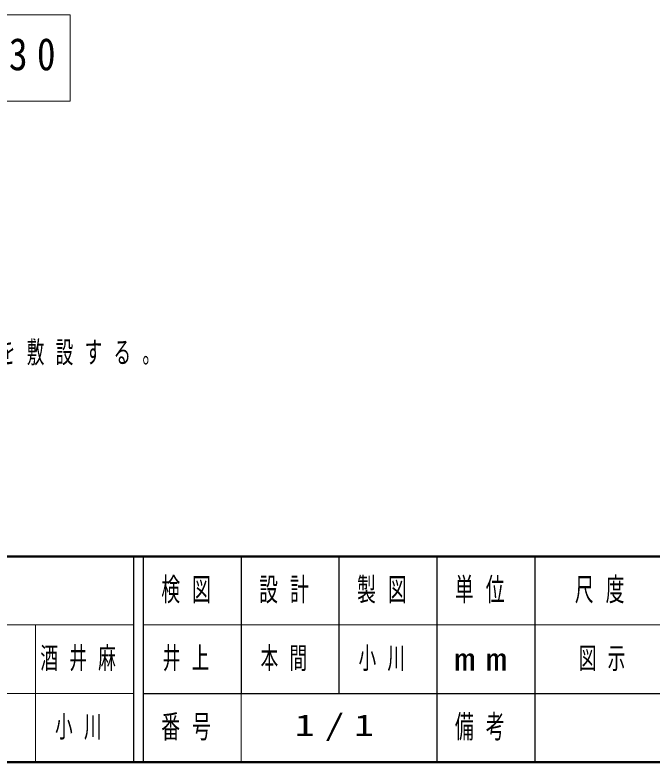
# Model space of a CAD drawing. Units: millimetres on the paper. Extents: x -385 to 0, y 0 to 267.
# Drawn here: x -255.6 to -190.5, y 0 to 76.3 of the extents above; entities that cross this region are included whole.
import ezdxf

# ---------------------------------------------------------------- set-up
doc = ezdxf.new("R2010")
doc.units = ezdxf.units.MM
doc.layers.add('LY_1', color=7, linetype='Continuous', lineweight=25)
doc.layers.add('LY_4', color=7, linetype='Continuous', lineweight=13)
doc.layers.add('LY_3', color=7, linetype='Continuous')
doc.styles.add('ＭＳ ゴシック', font='')
doc.styles.get('ＭＳ ゴシック').set_extended_font_data('MS Gothic')

msp = doc.modelspace()

# ---------------------------------------------------------------- linework, layer by layer
at = {"layer": 'LY_1', "lineweight": 13}
for p, q in [((-249.961, 76.271), (-297.761, 76.271)), ((-249.961, 67.471), (-249.961, 76.271)), ((-297.761, 67.471), (-249.961, 67.471))]:
    msp.add_line(p, q, dxfattribs=at)
at = {"layer": 'LY_4', "lineweight": 50}
for p, q in [((-385, 21), (0, 21)), ((-385, 0), (0, 0))]:
    msp.add_line(p, q, dxfattribs=at)
at = {"layer": 'LY_4', "lineweight": 25}
for p, q in [((-243.5, 21), (-243.5, 0)), ((-242.5, 21), (-242.5, 0)), ((-232.5, 21), (-232.5, 7)), ((-222.5, 21), (-222.5, 7)), ((-212.5, 21), (-212.5, 0)), ((-202.5, 21), (-202.5, 7)), ((-242.5, 7), (0, 7)), ((-202.5, 7), (-202.5, 0))]:
    msp.add_line(p, q, dxfattribs=at)
at = {"layer": 'LY_4'}
for p, q in [((-385, 14), (-243.5, 14)), ((-253.5, 14), (-253.5, 0)), ((-242.5, 14), (-187.5, 14)), ((-385, 7), (-243.5, 7)), ((-232.5, 7), (-232.5, 0))]:
    msp.add_line(p, q, dxfattribs=at)

# ---------------------------------------------------------------- texts
at = {"layer": 'LY_1', "style": 'ＭＳ ゴシック'}
for s, insert, char_height, attachment_point in [('\\T1.5;\\W0.85;立面図\u3000Ｓ＝1/30', (-296.361, 71.871), 3.299, 4), ('\\T1.64;\\W0.6;安全領域内には、障害物等がないものとし、落下高さに見合った衝撃吸収性能を有する素材を敷設する。', (-378.348, 40.496), 2.199, 7), ('\\T1.64;\\W0.6;酒井麻', (-253, 10.5), 2.199, 4), ('\\T1.64;\\W0.6;小川', (-251.5, 3.5), 2.199, 4)]:
    msp.add_mtext(s, dxfattribs=dict(at, insert=insert, char_height=char_height, attachment_point=attachment_point))
at = {"layer": 'LY_3', "char_height": 2.199, "attachment_point": 4, "style": 'ＭＳ ゴシック'}
for s, insert in [('\\T1.64;\\W0.6;井上', (-240.5, 10.5)), ('\\T1.64;\\W0.6;本間', (-230.5, 10.5)), ('\\T1.64;\\W0.6;小川', (-220.5, 10.5)), ('\\T1.64;\\W0.6;図示', (-198, 10.5)), ('\\T1.5;\\W1.35;1/1', (-227, 3.5))]:
    msp.add_mtext(s, dxfattribs=dict(at, insert=insert))
at = {"layer": 'LY_4', "char_height": 2.346, "attachment_point": 5, "style": 'ＭＳ ゴシック'}
for s, insert in [('\\T1.64;\\W0.6;検図', (-237.5, 17.5)), ('\\T1.64;\\W0.6;設計', (-227.5, 17.5)), ('\\T1.64;\\W0.6;製図', (-217.5, 17.5)), ('\\T1.64;\\W0.6;単位', (-207.5, 17.5)), ('\\T1.64;\\W0.6;尺度', (-195.25, 17.5)), ('\\T1.5;\\W1.35;mm', (-207.5, 10.5)), ('\\T1.64;\\W0.6;番号', (-237.5, 3.5)), ('\\T1.64;\\W0.6;備考', (-207.5, 3.5))]:
    msp.add_mtext(s, dxfattribs=dict(at, insert=insert))

doc.saveas('drawing.dxf')
